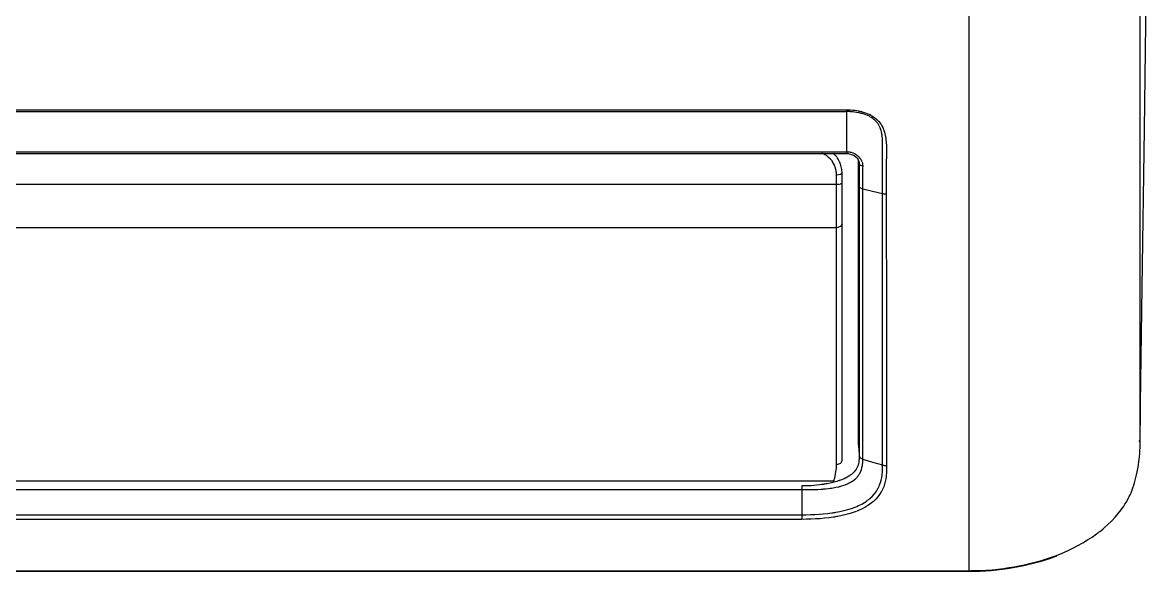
# Model space of a CAD drawing. Header units: millimetres. Extents: x 1291 to 5660, y 748 to 2981.
# Drawn here: x 2188.1 to 2390, y 2691.6 to 2790.3 of the extents above; entities that cross this region are included whole.
import ezdxf

# ---------------------------------------------------------------- set-up
doc = ezdxf.new("R2010")
doc.units = ezdxf.units.MM

msp = doc.modelspace()

# ---------------------------------------------------------------- linework, layer by layer
for points in [[(2387.69, 2707.12), (2387.7, 2707.13), (2387.7, 2707.14), (2387.7, 2707.15), (2387.71, 2707.18), (2387.72, 2707.19), (2387.77, 2707.37), (2387.82, 2707.55), (2388.01, 2708.25), (2388.18, 2708.97), (2388.47, 2710.39), (2388.67, 2711.82), (2388.71, 2712.18), (2388.78, 2712.9), (2388.8, 2713.26), (2388.84, 2713.99), (2388.85, 2714.71), (2388.85, 2765.14), (2388.85, 2770.36), (2388.85, 2891.11)], [(2358.14, 2691.77), (2358.14, 2710.98), (2358.13, 2715.2), (2358.13, 2780.28), (2358.13, 2785.99), (2358.13, 2840.85), (2358.12, 2847.27), (2358.12, 2861.36)], [(2388.65, 2714.99), (2388.81, 2715.21), (2388.84, 2715.32), (2388.86, 2715.43), (2388.87, 2715.99), (2388.87, 2716.55), (2388.91, 2719.15), (2388.94, 2721.76), (2389.22, 2742.64), (2389.61, 2771.05), (2389.99, 2799.45)], [(2336.11, 2774.51), (2336.11, 2770.62), (2336.11, 2766.99), (2275.27, 2766.99), (2214.43, 2766.99), (2198.39, 2766.98), (2155.28, 2766.98), (2023.15, 2766.97), (1938.94, 2766.97), (1806.81, 2766.98), (1763.7, 2766.98), (1747.66, 2766.99), (1686.82, 2766.99), (1625.99, 2766.99), (1625.98, 2770.62), (1625.98, 2774.51)], [(2340.61, 2773.51), (2340.34, 2773.65), (2340.01, 2773.79), (2339.68, 2773.92), (2339.34, 2774.03), (2339, 2774.13), (2338.83, 2774.18), (2338.65, 2774.22), (2338.56, 2774.24), (2338.47, 2774.26), (2338.38, 2774.28), (2338.29, 2774.3), (2337.94, 2774.36), (2337.58, 2774.42), (2337.22, 2774.46), (2336.85, 2774.49), (2336.48, 2774.51), (2336.12, 2774.51), (2296.33, 2774.51), (2256.54, 2774.51), (2172.33, 2774.51)], [(2172.33, 2774.5), (2172.33, 2774.25), (2254.22, 2774.25), (2336.11, 2774.26)], [(2340.21, 2773.4), (2339.9, 2773.54), (2339.58, 2773.67), (2339.25, 2773.79), (2338.91, 2773.88), (2338.74, 2773.93), (2338.58, 2773.97), (2338.4, 2774), (2338.31, 2774.03), (2338.23, 2774.04), (2337.88, 2774.11), (2337.53, 2774.16), (2337.18, 2774.2), (2336.83, 2774.23), (2336.65, 2774.24), (2336.47, 2774.25), (2336.38, 2774.25), (2336.2, 2774.25), (2336.18, 2774.26)], [(1633.22, 2701.83), (2328.87, 2701.83), (2329.64, 2701.85), (2330.41, 2701.88), (2331.18, 2701.92), (2331.93, 2701.98), (2332.69, 2702.06), (2333.07, 2702.11), (2333.44, 2702.16), (2333.63, 2702.19), (2333.82, 2702.21), (2334.01, 2702.24), (2334.19, 2702.28), (2334.92, 2702.41), (2335.63, 2702.57), (2336.32, 2702.75), (2337, 2702.96), (2337.16, 2703.02), (2337.33, 2703.08), (2337.4, 2703.11), (2337.57, 2703.16), (2337.65, 2703.2), (2337.96, 2703.32), (2338.26, 2703.46), (2338.83, 2703.74), (2339.35, 2704.05), (2339.61, 2704.22), (2339.84, 2704.39), (2339.96, 2704.47), (2340.08, 2704.57), (2340.19, 2704.65), (2340.29, 2704.74), (2340.69, 2705.12), (2341.05, 2705.51), (2341.36, 2705.91), (2341.63, 2706.32), (2341.66, 2706.37), (2341.81, 2706.64), (2341.86, 2706.74), (2341.96, 2706.96), (2342.05, 2707.18), (2342.21, 2707.61), (2342.34, 2708.05), (2342.43, 2708.49), (2342.5, 2708.94), (2342.52, 2709.16), (2342.54, 2709.39), (2342.56, 2709.62), (2342.57, 2709.85), (2342.57, 2710.08), (2342.58, 2710.31), (2342.57, 2724.72), (2342.57, 2727.65), (2342.57, 2733.65), (2342.56, 2736.72), (2342.56, 2739.83), (2342.56, 2742.99), (2342.55, 2746.2), (2342.55, 2749.46), (2342.55, 2752.75), (2342.55, 2764.88), (2342.54, 2765.01), (2342.54, 2765.85), (2342.54, 2765.92), (2342.54, 2766), (2342.54, 2766.27), (2342.55, 2766.41), (2342.55, 2766.56), (2342.55, 2766.7), (2342.56, 2766.97), (2342.57, 2767.25), (2342.58, 2767.53), (2342.59, 2767.81), (2342.59, 2768.09), (2342.59, 2768.38), (2342.59, 2768.65), (2342.58, 2768.93), (2342.56, 2769.21), (2342.54, 2769.49), (2342.51, 2769.76), (2342.48, 2770.04), (2342.46, 2770.18), (2342.43, 2770.32), (2342.37, 2770.6), (2342.3, 2770.87), (2342.22, 2771.14), (2342.2, 2771.21), (2342.17, 2771.28), (2342.14, 2771.34), (2342.05, 2771.55), (2341.99, 2771.68), (2341.92, 2771.81), (2341.77, 2772.06), (2341.68, 2772.18), (2341.59, 2772.31), (2341.49, 2772.43), (2341.46, 2772.46), (2341.44, 2772.49), (2341.41, 2772.51), (2341.39, 2772.54), (2341.33, 2772.6), (2341.28, 2772.65), (2341.16, 2772.76), (2341.04, 2772.86), (2340.91, 2772.96), (2340.78, 2773.06), (2340.5, 2773.23)], [(2340.65, 2773.49), (2340.8, 2773.4), (2340.94, 2773.31), (2341.22, 2773.11), (2341.47, 2772.91), (2341.6, 2772.8), (2341.8, 2772.6), (2341.83, 2772.57), (2341.88, 2772.51), (2341.93, 2772.45), (2342.13, 2772.2), (2342.31, 2771.94), (2342.47, 2771.68), (2342.61, 2771.4), (2342.64, 2771.33), (2342.66, 2771.26), (2342.7, 2771.19), (2342.72, 2771.12), (2342.83, 2770.84), (2342.92, 2770.56), (2342.99, 2770.28), (2343.06, 2769.99), (2343.11, 2769.71), (2343.16, 2769.42), (2343.19, 2769.13), (2343.21, 2768.98), (2343.24, 2768.69), (2343.25, 2768.55), (2343.26, 2768.26), (2343.28, 2767.68), (2343.28, 2767.39), (2343.27, 2766.81), (2343.26, 2766.24), (2343.26, 2766.09), (2343.26, 2765.95), (2343.26, 2765.81), (2343.25, 2765.66), (2343.25, 2749.37), (2343.26, 2746.11), (2343.26, 2742.91), (2343.26, 2739.74), (2343.26, 2736.63), (2343.26, 2733.56), (2343.27, 2730.54), (2343.27, 2716.11), (2343.27, 2713.37), (2343.28, 2709.94), (2343.27, 2709.69), (2343.26, 2709.21), (2343.24, 2708.97), (2343.22, 2708.72), (2343.15, 2708.25), (2343.07, 2707.78), (2342.94, 2707.3), (2342.79, 2706.84), (2342.69, 2706.6), (2342.59, 2706.38), (2342.47, 2706.14), (2342.41, 2706.03), (2342.35, 2705.92), (2342.06, 2705.48), (2341.74, 2705.05), (2341.36, 2704.63), (2340.94, 2704.23), (2340.59, 2703.94), (2340.22, 2703.66), (2339.95, 2703.48), (2339.4, 2703.15), (2338.8, 2702.84), (2338.49, 2702.69), (2338.16, 2702.55), (2338.08, 2702.52), (2337.99, 2702.49)], [(2340.32, 2773.34), (2340.28, 2773.36), (2340.24, 2773.38)], [(2340.43, 2773.28), (2340.36, 2773.32)], [(2340.57, 2773.52), (2340.53, 2773.55)], [(2172.33, 2766.99), (2172.33, 2766.71), (2336.12, 2766.72)], [(2333.35, 2765.56), (2333.18, 2765.75), (2332.89, 2766.03), (2332.58, 2766.28), (2332.5, 2766.34), (2332.41, 2766.4), (2332.23, 2766.5), (2332.06, 2766.59), (2331.88, 2766.68), (2331.67, 2766.77)], [(2335.31, 2711.65), (2335.31, 2763.14), (2335.3, 2763.38), (2335.29, 2763.62), (2335.26, 2763.86), (2335.22, 2764.1), (2335.16, 2764.33), (2335.1, 2764.57), (2335.02, 2764.8), (2334.98, 2764.92), (2334.94, 2765.03), (2334.84, 2765.25), (2334.73, 2765.47), (2334.61, 2765.68), (2334.48, 2765.89), (2334.41, 2765.99), (2334.34, 2766.1), (2334.19, 2766.29), (2334.03, 2766.48), (2333.86, 2766.66), (2333.74, 2766.76)], [(2336.71, 2766.94), (2336.56, 2766.97), (2336.41, 2766.98), (2336.33, 2766.99), (2336.11, 2766.99), (2336.11, 2766.72)], [(2336.11, 2766.93), (2336.11, 2766.88)], [(2336.12, 2766.7), (2336.27, 2766.7), (2336.43, 2766.7), (2336.8, 2766.63), (2337.15, 2766.51), (2337.48, 2766.35), (2337.76, 2766.14), (2338.01, 2765.87), (2338.2, 2765.6), (2338.32, 2765.36), (2338.37, 2765.09), (2338.37, 2765.04)], [(2336.26, 2766.99), (2336.22, 2766.99)], [(2336.93, 2766.89), (2336.86, 2766.91), (2336.82, 2766.92), (2336.78, 2766.93), (2336.75, 2766.93)], [(2337.92, 2766.45), (2337.86, 2766.49), (2337.67, 2766.6), (2337.61, 2766.64), (2337.55, 2766.67), (2337.42, 2766.73), (2337.28, 2766.78), (2337, 2766.88)], [(2338.91, 2765.26), (2338.91, 2765.27), (2338.89, 2765.31), (2338.88, 2765.33), (2338.86, 2765.39), (2338.82, 2765.45), (2338.79, 2765.5), (2338.76, 2765.56), (2338.69, 2765.67), (2338.61, 2765.78), (2338.58, 2765.83), (2338.53, 2765.88), (2338.51, 2765.91), (2338.49, 2765.94), (2338.46, 2765.96), (2338.44, 2765.98), (2338.35, 2766.09), (2338.25, 2766.18), (2338.14, 2766.27), (2338.04, 2766.36), (2337.98, 2766.41)], [(2338.37, 2765.08), (2338.37, 2729.3), (2338.38, 2726.39), (2338.38, 2712.4), (2338.38, 2712.36), (2338.38, 2712.33), (2338.38, 2712.25), (2338.38, 2712.1), (2338.37, 2712.02), (2338.37, 2711.95), (2338.37, 2711.87), (2338.36, 2711.72), (2338.34, 2711.58), (2338.33, 2711.44), (2338.3, 2711.3), (2338.25, 2711.02), (2338.18, 2710.76), (2338.09, 2710.5), (2337.98, 2710.24), (2337.91, 2710.11), (2337.84, 2709.99), (2337.81, 2709.93), (2337.76, 2709.87), (2337.74, 2709.84), (2337.72, 2709.81), (2337.7, 2709.78), (2337.68, 2709.75), (2337.49, 2709.52), (2337.27, 2709.29), (2337.15, 2709.17), (2337.02, 2709.07), (2336.88, 2708.97), (2336.73, 2708.86), (2336.65, 2708.81), (2336.58, 2708.76), (2336.54, 2708.73), (2336.24, 2708.56), (2336.06, 2708.47), (2335.97, 2708.42), (2335.87, 2708.38), (2335.68, 2708.29), (2335.48, 2708.21), (2335.27, 2708.12), (2335.05, 2708.05), (2334.83, 2707.97), (2334.77, 2707.95), (2334.71, 2707.93), (2334.65, 2707.91), (2334.6, 2707.89), (2334.48, 2707.86), (2334.36, 2707.82), (2334.13, 2707.76), (2333.89, 2707.69), (2333.39, 2707.56), (2333.14, 2707.5), (2332.63, 2707.4), (2332.38, 2707.35), (2332.24, 2707.33), (2332.11, 2707.31), (2332.05, 2707.3), (2331.98, 2707.28), (2331.92, 2707.27), (2331.85, 2707.26), (2331.59, 2707.23), (2331.32, 2707.19), (2330.79, 2707.12), (2330.26, 2707.07), (2329.72, 2707.04), (2329.18, 2707.01), (2328.91, 2707.01), (2328.64, 2707), (2328.1, 2707), (2328.1, 2701), (1634, 2701)], [(2335.31, 2763.14), (2335.02, 2762.94), (2334.31, 2762.86), (2334.3, 2763.06), (2334.29, 2763.25), (2334.27, 2763.44), (2334.23, 2763.64), (2334.2, 2763.83), (2334.15, 2764.02), (2334.12, 2764.12), (2334.09, 2764.21), (2334.07, 2764.26), (2334.06, 2764.3), (2334.04, 2764.35), (2334.02, 2764.4), (2333.95, 2764.58), (2333.86, 2764.76), (2333.77, 2764.94), (2333.67, 2765.11), (2333.56, 2765.28), (2333.44, 2765.44), (2333.41, 2765.48)], [(2335.06, 2764.69), (2335.04, 2764.75)], [(2338.19, 2765.47), (2338.19, 2749.46), (2338.2, 2748.64), (2338.2, 2718.5), (2338.2, 2715.77), (2338.2, 2714.61), (2338.29, 2713.55), (2338.38, 2712.48)], [(2338.37, 2765.04), (2338.37, 2765.06)], [(2339.07, 2764.4), (2338.58, 2764.61), (2338.37, 2764.98)], [(2338.93, 2765.23), (2338.92, 2765.24)], [(2338.96, 2765.13), (2338.95, 2765.16), (2338.95, 2765.17)], [(2343.25, 2759.41), (2343.07, 2759.41), (2342.89, 2759.43), (2342.72, 2759.45), (2342.55, 2759.48), (2340.79, 2759.91), (2339.02, 2760.34), (2339.03, 2761.36), (2339.03, 2762.37), (2339.03, 2762.62), (2339.03, 2762.88), (2339.03, 2763.01), (2339.04, 2763.13), (2339.04, 2763.64), (2339.05, 2763.76), (2339.05, 2763.9), (2339.06, 2764.15), (2339.07, 2764.4), (2339.07, 2764.51), (2339.06, 2764.63), (2339.05, 2764.75), (2339.03, 2764.87), (2339.01, 2764.99), (2338.97, 2765.1)], [(2335.31, 2711.64), (2335.02, 2711.05), (2334.31, 2710.81), (2334.31, 2762.86)], [(2339.04, 2763.39), (2339.04, 2763.45)], [(2334.86, 2761.19), (2334.78, 2761.17), (2334.69, 2761.15), (2334.65, 2761.15), (2334.6, 2761.14), (2334.55, 2761.13), (2334.5, 2761.13), (2334.41, 2761.13), (2334.31, 2761.13), (1627.79, 2761.13), (1627.69, 2761.13), (1627.59, 2761.13), (1627.55, 2761.13), (1627.5, 2761.14), (1627.45, 2761.15), (1627.41, 2761.15), (1627.31, 2761.17), (1627.23, 2761.19), (1627.21, 2761.19), (1627.19, 2761.2), (1627.17, 2761.2)], [(1632.86, 2706.35), (2329.24, 2706.35), (2329.81, 2706.36), (2330.37, 2706.37), (2330.94, 2706.39), (2331.5, 2706.43), (2331.64, 2706.43), (2331.78, 2706.44), (2331.85, 2706.44), (2332.06, 2706.47), (2332.34, 2706.49), (2332.89, 2706.55), (2333.15, 2706.58), (2333.42, 2706.62), (2333.69, 2706.66), (2334.2, 2706.75), (2334.71, 2706.86), (2334.77, 2706.88), (2334.83, 2706.89), (2334.89, 2706.9), (2334.95, 2706.91), (2335.08, 2706.95), (2335.2, 2706.99), (2335.43, 2707.05), (2335.66, 2707.12), (2335.87, 2707.2), (2336.09, 2707.29), (2336.29, 2707.37), (2336.48, 2707.47), (2336.67, 2707.56), (2336.86, 2707.66), (2336.9, 2707.69), (2336.94, 2707.72), (2336.99, 2707.74), (2337.03, 2707.77), (2337.2, 2707.88), (2337.5, 2708.1), (2337.77, 2708.34), (2337.89, 2708.46), (2338.01, 2708.59), (2338.12, 2708.71), (2338.22, 2708.85), (2338.31, 2708.98), (2338.4, 2709.11), (2338.48, 2709.25), (2338.55, 2709.38), (2338.68, 2709.66), (2338.78, 2709.93), (2338.87, 2710.22), (2338.93, 2710.51), (2338.96, 2710.66), (2339, 2710.97), (2339.01, 2711.12), (2339.02, 2711.28), (2339.03, 2711.44), (2339.03, 2711.52), (2339.03, 2720.02), (2339.03, 2722.85), (2339.03, 2743.91), (2339.02, 2747.1), (2339.02, 2760.34), (2338.89, 2760.37), (2338.77, 2760.42), (2338.66, 2760.49), (2338.57, 2760.56), (2338.49, 2760.64), (2338.43, 2760.72), (2338.39, 2760.82), (2338.37, 2760.91)], [(2334.93, 2761.2), (2334.9, 2761.2), (2334.88, 2761.19)], [(2335.29, 2761.41), (2335.28, 2761.41), (2335.27, 2761.39), (2335.24, 2761.35), (2335.21, 2761.33), (2335.19, 2761.31), (2335.18, 2761.31), (2335.17, 2761.3), (2335.15, 2761.29), (2335.14, 2761.28), (2335.08, 2761.26), (2335.02, 2761.23), (2334.98, 2761.22), (2334.95, 2761.21)], [(2335.31, 2761.46), (2335.3, 2761.45)], [(2335.3, 2761.45), (2335.3, 2761.43)], [(2335.31, 2754.06), (2335.02, 2753.58), (2334.31, 2753.38), (1627.79, 2753.38), (1627.08, 2753.58), (1626.79, 2754.06)], [(2338.38, 2712.53), (2338.4, 2712.42), (2338.43, 2712.31), (2338.49, 2712.2), (2338.57, 2712.1), (2338.67, 2712.01), (2338.78, 2711.94), (2338.9, 2711.87), (2339.03, 2711.83), (2340.8, 2711.3), (2342.58, 2710.77), (2342.75, 2710.73), (2342.92, 2710.69), (2343.1, 2710.67), (2343.27, 2710.67)], [(1628.26, 2707.9), (2333.83, 2707.9), (2333.86, 2707.97), (2333.88, 2708.03), (2333.9, 2708.1), (2333.91, 2708.16), (2333.95, 2708.29), (2333.98, 2708.42), (2334.04, 2708.7), (2334.15, 2709.24), (2334.2, 2709.51), (2334.24, 2709.83), (2334.28, 2710.16), (2334.3, 2710.48), (2334.31, 2710.81)], [(2336.49, 2708.7), (2336.46, 2708.68)], [(2331.92, 2706.45), (2331.99, 2706.46)], [(2386.62, 2704.56), (2386.72, 2704.74), (2386.9, 2705.08), (2387.06, 2705.43), (2387.22, 2705.79), (2387.36, 2706.13), (2387.49, 2706.49), (2387.61, 2706.84), (2387.64, 2706.93), (2387.69, 2707.11)], [(2340.77, 2704.08), (2340.71, 2704.03)], [(2340.88, 2704.18), (2340.83, 2704.13)], [(2382.99, 2700.01), (2383.77, 2700.76), (2384.36, 2701.4), (2384.92, 2702.04), (2385.43, 2702.69), (2385.9, 2703.36), (2386.12, 2703.7), (2386.33, 2704.04), (2386.38, 2704.13), (2386.62, 2704.56)], [(2386.48, 2704.31), (2386.53, 2704.39)], [(2337.91, 2702.45), (2337.82, 2702.42), (2337.66, 2702.35), (2337.48, 2702.29), (2336.78, 2702.06), (2336.05, 2701.86), (2335.3, 2701.68), (2334.53, 2701.52), (2334.34, 2701.48), (2334.14, 2701.45), (2334.05, 2701.44), (2333.94, 2701.42), (2333.75, 2701.39), (2333.35, 2701.33), (2332.96, 2701.28), (2332.15, 2701.19), (2331.35, 2701.12), (2330.55, 2701.07), (2329.73, 2701.03), (2328.91, 2701.01), (2328.1, 2701)], [(1764.38, 2691.77), (2277.7, 2691.77), (2317.92, 2691.77), (2358.4, 2691.77), (2358.53, 2691.78), (2358.92, 2691.78), (2359.18, 2691.78), (2359.7, 2691.8), (2360.21, 2691.82), (2361.24, 2691.87), (2362.26, 2691.95), (2363.27, 2692.05), (2364.28, 2692.17), (2365.28, 2692.32), (2366.28, 2692.48), (2366.77, 2692.57), (2367.76, 2692.76), (2368.01, 2692.82), (2368.25, 2692.87), (2368.74, 2692.98), (2369.22, 2693.1), (2369.7, 2693.22), (2370.17, 2693.34), (2371.12, 2693.61), (2372.04, 2693.89), (2372.95, 2694.2), (2373.84, 2694.52), (2374.84, 2694.94), (2375.82, 2695.36), (2376.76, 2695.81), (2377.67, 2696.29), (2378.55, 2696.78), (2379.4, 2697.29), (2380.22, 2697.82), (2381.01, 2698.38), (2381.1, 2698.45), (2381.2, 2698.52), (2381.3, 2698.59), (2381.39, 2698.67), (2381.58, 2698.81), (2381.76, 2698.96), (2382.12, 2699.25), (2382.47, 2699.54), (2382.99, 2700)], [(2373.79, 2694.42), (2373.78, 2694.41), (2373.78, 2694.39), (2373.74, 2694.35), (2373.71, 2694.34), (2373.69, 2694.33)], [(2373.82, 2694.49), (2373.82, 2694.48), (2373.81, 2694.46)], [(2373.83, 2694.51), (2373.83, 2694.5)]]:
    msp.add_lwpolyline(points)
msp.add_lwpolyline([(2373.68, 2694.33), (2373.67, 2694.32, -0.090383), (2358.14, 2691.63), (1976.04, 2691.63), (1593.94, 2691.63), (1593.29, 2691.63), (1592.65, 2691.64), (1591.02, 2691.71), (1589.4, 2691.84), (1587.78, 2692.03), (1586.19, 2692.26), (1584.62, 2692.55), (1583.07, 2692.89), (1581.56, 2693.29), (1580.09, 2693.73), (1579.24, 2694.03), (1578.4, 2694.32), (1578.38, 2694.32), (1578.37, 2694.33), (1578.34, 2694.35)], format="xyb")

doc.saveas('drawing.dxf')
